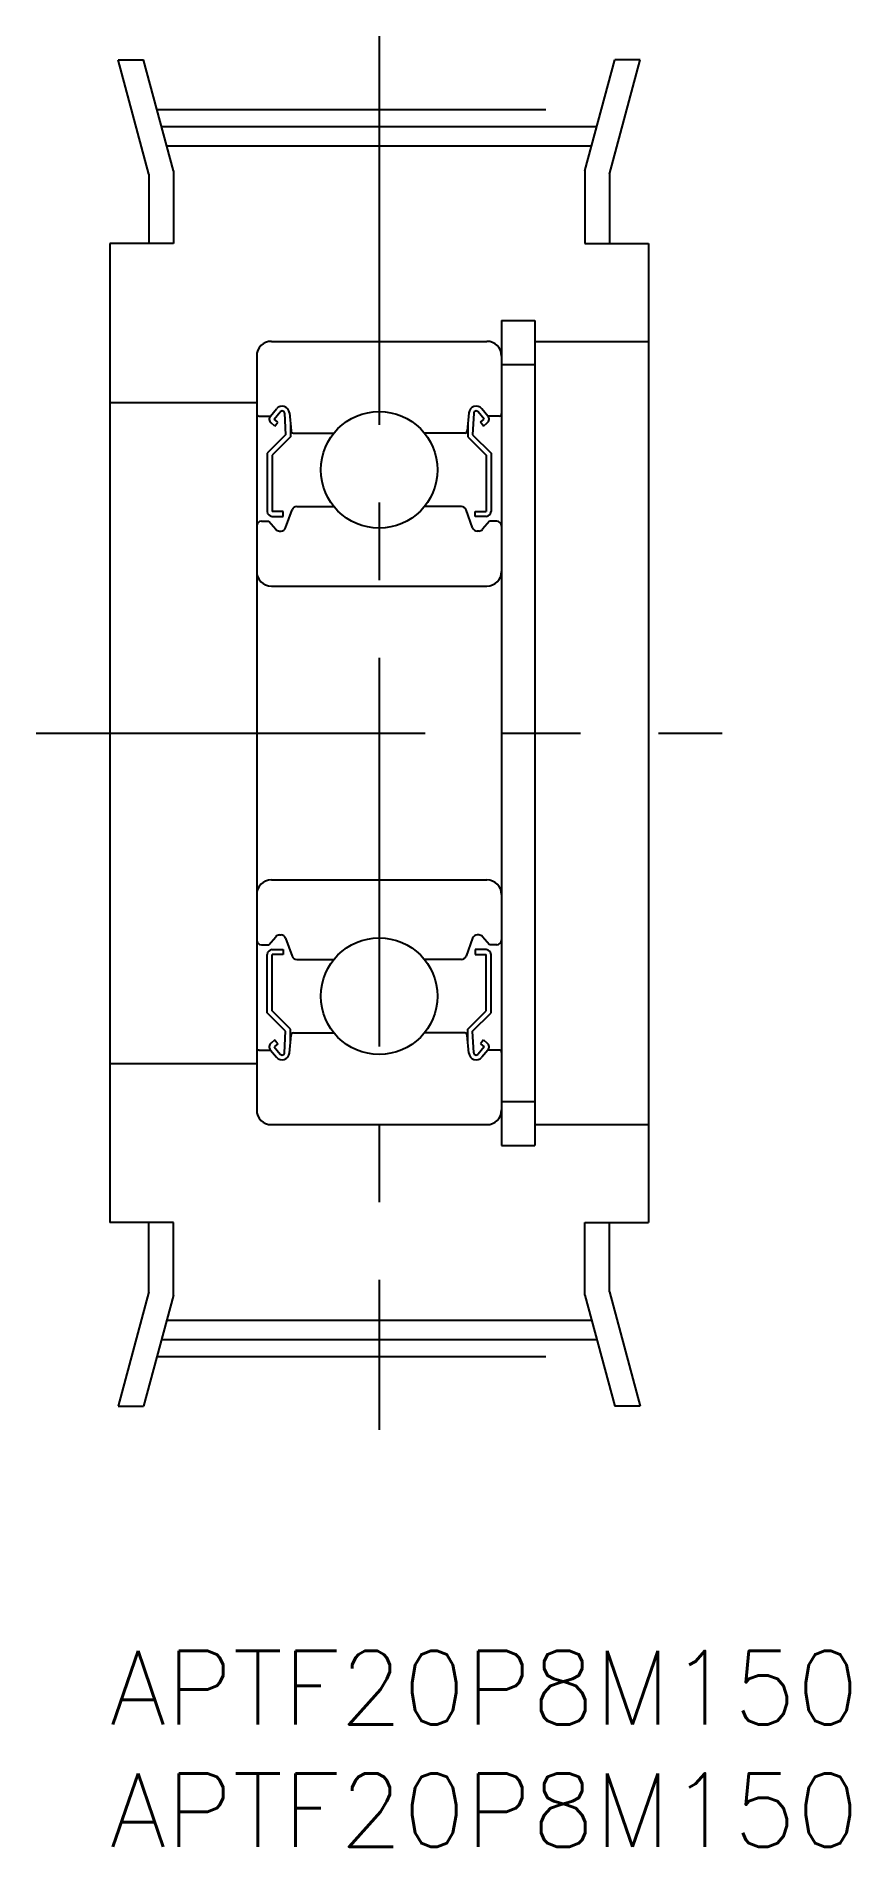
# Model space of a CAD drawing. Extents: x -3 to 30.2, y -8 to 66.
import ezdxf

# ---------------------------------------------------------------- set-up
doc = ezdxf.new("R2010")
doc.units = 0
doc.header["$LTSCALE"] = 0.5
doc.linetypes.add('CENTER', pattern=[50.8, 31.75, -6.35, 6.35, -6.35])
for name, color, linetype in [('MSM_CENTER', 1, 'CENTER'), ('MSM_CONTINUOUS', 7, 'CONTINUOUS'), ('MSM_PART_NUMBER', 7, 'CONTINUOUS')]:
    doc.layers.add(name, color=color, linetype=linetype)
doc.styles.get("Standard").update_dxf_attribs({"font": 'txt.shx', "height": 3, "bigfont": 'bigfont.shx'})

# ---------------------------------------------------------------- blocks, each defined once
blk = doc.blocks.new('*U3')
at = {"layer": 'MSM_PART_NUMBER'}
blk.add_text('APTF20P8M150', height=3, dxfattribs=at).set_placement((0, -3))
blk = doc.blocks.new('*U4')
at = {"layer": 'MSM_PART_NUMBER'}
blk.add_text('APTF20P8M150', height=3, dxfattribs=at).set_placement((0, -8))

msp = doc.modelspace()

# ---------------------------------------------------------------- linework, layer by layer
at = {"layer": 'MSM_CENTER'}
for p, q in [((11, 65.965), (11, 9.035)), ((1.929, 62.965), (20.071, 62.965)), ((-3, 37.5), (25, 37.5)), ((1.929, 12.035), (20.071, 12.035))]:
    msp.add_line(p, q, dxfattribs=at)
at = {"layer": 'MSM_CONTINUOUS'}
for p, q in [((1.6, 60.328), (0.348, 65)), ((0.348, 65), (1.384, 65)), ((2.6, 60.46), (1.384, 65)), ((19.4, 60.46), (20.616, 65)), ((20.4, 60.328), (21.652, 65)), ((21.652, 65), (20.616, 65)), ((2.112, 62.28), (19.888, 62.28)), ((2.327, 61.48), (19.673, 61.48)), ((1.6, 60.328), (1.6, 57.5)), ((2.6, 60.46), (2.6, 57.5)), ((19.4, 60.46), (19.4, 57.5)), ((20.4, 60.328), (20.4, 57.5)), ((0, 57.5), (0, 17.5)), ((2.6, 57.5), (0, 57.5)), ((19.4, 57.5), (22, 57.5)), ((22, 57.5), (22, 17.5)), ((16, 54.35), (17.35, 54.35)), ((16, 54.35), (16, 20.65)), ((17.35, 54.35), (17.35, 20.65)), ((6.6, 53.5), (15.4, 53.5)), ((17.35, 53.5), (22, 53.5)), ((6, 52.9), (6, 22.1)), ((16, 52.55), (17.35, 52.55)), ((0, 51), (6, 51)), ((6.1, 50.45), (6.56, 50.45)), ((6.56, 50.45), (6.81, 50.747)), ((6.713, 50.321), (6.963, 50.619)), ((6.866, 50.193), (6.713, 50.321)), ((7.14, 50.56), (7.183, 49.683)), ((7.338, 50.581), (7.403, 49.841)), ((14.662, 50.581), (14.597, 49.841)), ((14.86, 50.56), (14.817, 49.683)), ((15.287, 50.321), (15.037, 50.619)), ((15.134, 50.193), (15.287, 50.321)), ((15.44, 50.45), (15.19, 50.747)), ((15.9, 50.45), (15.44, 50.45)), ((7.183, 49.683), (6.433, 48.933)), ((6.738, 50.04), (6.585, 50.168)), ((7.383, 49.6), (6.633, 48.85)), ((6.738, 50.04), (6.866, 50.193)), ((7.383, 50.07), (7.383, 49.6)), ((7.503, 49.75), (9.151, 49.75)), ((14.497, 49.75), (12.849, 49.75)), ((14.617, 50.07), (14.617, 49.6)), ((14.617, 49.6), (15.367, 48.85)), ((14.817, 49.683), (15.567, 48.933)), ((15.262, 50.04), (15.134, 50.193)), ((15.262, 50.04), (15.415, 50.168)), ((6.433, 48.933), (6.433, 46.55)), ((6.633, 48.85), (6.633, 46.55)), ((15.367, 48.85), (15.367, 46.55)), ((15.567, 48.933), (15.567, 46.55)), ((7.182, 45.882), (7.45, 46.618)), ((7.638, 46.75), (9.151, 46.75)), ((14.362, 46.75), (12.849, 46.75)), ((14.818, 45.882), (14.55, 46.618)), ((6.2, 46.15), (6.5, 46.15)), ((6.5, 46.15), (6.776, 45.821)), ((7.083, 46.55), (6.633, 46.55)), ((6.633, 46.35), (7.083, 46.35)), ((7.083, 46.35), (7.083, 46.55)), ((14.917, 46.35), (14.917, 46.55)), ((14.917, 46.55), (15.367, 46.55)), ((15.367, 46.35), (14.917, 46.35)), ((15.5, 46.15), (15.224, 45.821)), ((15.8, 46.15), (15.5, 46.15)), ((6.929, 45.75), (6.994, 45.75)), ((15.071, 45.75), (15.006, 45.75)), ((6.6, 43.5), (15.4, 43.5)), ((6.6, 31.5), (15.4, 31.5)), ((6.2, 28.85), (6.5, 28.85)), ((6.5, 28.85), (6.776, 29.179)), ((6.929, 29.25), (6.994, 29.25)), ((7.182, 29.118), (7.45, 28.382)), ((14.818, 29.118), (14.55, 28.382)), ((15.071, 29.25), (15.006, 29.25)), ((15.5, 28.85), (15.224, 29.179)), ((15.8, 28.85), (15.5, 28.85)), ((6.433, 26.067), (6.433, 28.45)), ((6.633, 28.65), (7.083, 28.65)), ((6.633, 26.15), (6.633, 28.45)), ((7.083, 28.45), (6.633, 28.45)), ((7.083, 28.65), (7.083, 28.45)), ((7.638, 28.25), (9.151, 28.25)), ((14.362, 28.25), (12.849, 28.25)), ((15.367, 28.65), (14.917, 28.65)), ((14.917, 28.65), (14.917, 28.45)), ((14.917, 28.45), (15.367, 28.45)), ((15.367, 26.15), (15.367, 28.45)), ((15.567, 26.067), (15.567, 28.45)), ((7.183, 25.317), (6.433, 26.067)), ((7.383, 25.4), (6.633, 26.15)), ((14.617, 25.4), (15.367, 26.15)), ((14.817, 25.317), (15.567, 26.067)), ((7.14, 24.44), (7.183, 25.317)), ((7.338, 24.419), (7.403, 25.159)), ((7.383, 24.93), (7.383, 25.4)), ((7.503, 25.25), (9.151, 25.25)), ((14.497, 25.25), (12.849, 25.25)), ((14.662, 24.419), (14.597, 25.159)), ((14.617, 24.93), (14.617, 25.4)), ((14.86, 24.44), (14.817, 25.317)), ((6.1, 24.55), (6.56, 24.55)), ((6.56, 24.55), (6.81, 24.253)), ((6.738, 24.96), (6.585, 24.832)), ((6.866, 24.807), (6.713, 24.679)), ((6.713, 24.679), (6.963, 24.381)), ((6.738, 24.96), (6.866, 24.807)), ((15.287, 24.679), (15.037, 24.381)), ((15.262, 24.96), (15.134, 24.807)), ((15.134, 24.807), (15.287, 24.679)), ((15.44, 24.55), (15.19, 24.253)), ((15.262, 24.96), (15.415, 24.832)), ((15.9, 24.55), (15.44, 24.55)), ((0, 24), (6, 24)), ((16, 22.45), (17.35, 22.45)), ((6.6, 21.5), (15.4, 21.5)), ((17.35, 21.5), (22, 21.5)), ((16, 20.65), (17.35, 20.65)), ((2.6, 17.5), (0, 17.5)), ((1.6, 14.672), (1.6, 17.5)), ((2.6, 14.54), (2.6, 17.5)), ((19.4, 14.54), (19.4, 17.5)), ((19.4, 17.5), (22, 17.5)), ((20.4, 14.672), (20.4, 17.5)), ((1.6, 14.672), (0.348, 10)), ((2.6, 14.54), (1.384, 10)), ((19.4, 14.54), (20.616, 10)), ((20.4, 14.672), (21.652, 10)), ((2.327, 13.52), (19.673, 13.52)), ((2.112, 12.72), (19.888, 12.72)), ((0.348, 10), (1.384, 10)), ((21.652, 10), (20.616, 10))]:
    msp.add_line(p, q, dxfattribs=at)
for centre in [(11, 48.25), (11, 26.75)]:
    msp.add_circle(centre, 2.381, dxfattribs=at)
for centre, radius, start, end in [((6.6, 52.9), 0.6, 90, 180), ((15.4, 52.9), 0.6, 0, 90), ((6.1, 50.55), 0.1, 180, 270), ((6.713, 50.321), 0.2, 140.00293, 230.08703), ((7.039, 50.555), 0.3, 4.99676, 140.00293), ((7.04, 50.555), 0.1, 2.81982, 140.00215), ((14.961, 50.555), 0.3, 39.99707, 175.00324), ((14.96, 50.555), 0.1, 39.99785, 177.18018), ((15.287, 50.321), 0.2, 309.91297, 39.99707), ((15.9, 50.55), 0.1, 270, 0), ((7.503, 49.85), 0.1, 184.99676, 269.9995), ((14.497, 49.85), 0.1, 270.0005, 355.00324), ((7.638, 46.55), 0.2, 90, 159.99139), ((14.362, 46.55), 0.2, 20.00861, 90), ((6.2, 45.95), 0.2, 90, 180), ((6.633, 46.55), 0.2, 180, 270), ((6.994, 45.95), 0.2, 270, 339.99139), ((15.006, 45.95), 0.2, 200.00861, 270), ((15.367, 46.55), 0.2, 270, 0), ((15.8, 45.95), 0.2, 0, 90), ((6.929, 45.95), 0.2, 219.99503, 270), ((15.071, 45.95), 0.2, 270, 320.00497), ((6.6, 44.1), 0.6, 180, 270), ((15.4, 44.1), 0.6, 270, 0), ((6.6, 30.9), 0.6, 90, 180), ((15.4, 30.9), 0.6, 0, 90), ((6.2, 29.05), 0.2, 180, 270), ((6.929, 29.05), 0.2, 90, 140.00497), ((6.994, 29.05), 0.2, 20.00861, 90), ((15.006, 29.05), 0.2, 90, 159.99139), ((15.071, 29.05), 0.2, 39.99503, 90), ((15.8, 29.05), 0.2, 270, 0), ((6.633, 28.45), 0.2, 90, 180), ((7.638, 28.45), 0.2, 200.00861, 270), ((14.362, 28.45), 0.2, 270, 339.99139), ((15.367, 28.45), 0.2, 0, 90), ((7.503, 25.15), 0.1, 90.0005, 175.00324), ((14.497, 25.15), 0.1, 4.99676, 89.9995), ((6.1, 24.45), 0.1, 90, 180), ((6.713, 24.679), 0.2, 129.91297, 219.99707), ((7.039, 24.445), 0.3, 219.99707, 355.00324), ((7.04, 24.445), 0.1, 219.99785, 357.18018), ((14.961, 24.445), 0.3, 184.99676, 320.00293), ((14.96, 24.445), 0.1, 182.81982, 320.00215), ((15.287, 24.679), 0.2, 320.00293, 50.08703), ((15.9, 24.45), 0.1, 0, 90), ((6.6, 22.1), 0.6, 180, 270), ((15.4, 22.1), 0.6, 270, 0)]:
    msp.add_arc(centre, radius, start, end, dxfattribs=at)

# ---------------------------------------------------------------- block references
for name in ['*U3', '*U4']:
    msp.add_blockref(name, (0, 0), dxfattribs=at)

doc.saveas('drawing.dxf')
